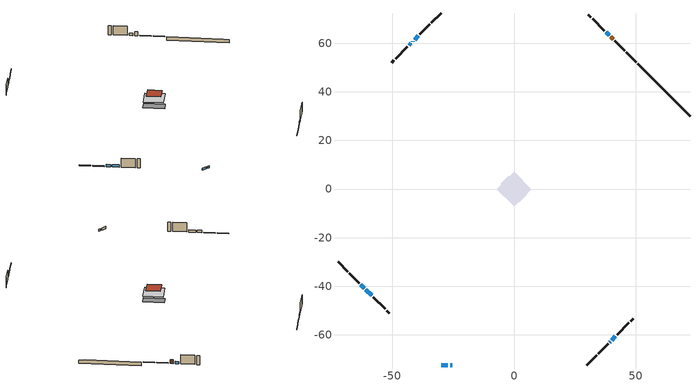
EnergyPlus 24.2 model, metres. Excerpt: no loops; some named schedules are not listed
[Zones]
conditioned space
 floor adiabatic (AdiabaticFloorConstruction): -7.03,0 0,7.03 7.03,0 0,-7.03 z3.36
 floor foundation (Slab1 construction): -5.39,2.08 -2.08,5.39 5.39,-2.08 2.08,-5.39 z-1
 wall outside (RimJoist1 construction): 30,-72.43 34.04,-68.39 / -72.43,-30 -68.39,-34.04 / -30,72.43 -34.04,68.39 / 50.22,52.21 46.18,56.25 z0.92:1.22
 wall outside (RimJoist2 construction): 34.7,-67.73 38.74,-63.69 / -67.73,-34.7 -63.69,-38.74 / -34.7,67.73 -38.74,63.69 / 45.52,56.91 41.48,60.95 z0.92:1.22
 wall outside (AdiabaticWallConstruction 1): 40.82,61.61 39.78,62.65 z0.92:2.95
 wall outside (AdiabaticWallConstruction): 39.12,63.31 37.88,64.55 / -39.4,63.03 -40.93,61.5 / -63.03,-39.4 -61.57,-40.86 / -41.58,60.84 -41.76,60.67 / 39.4,-63.03 39.57,-62.86 / -42.42,60.01 -43.18,59.24 / 40.23,-62.2 41.76,-60.67 / -60.91,-41.52 -58.61,-43.81 / -30,-72.43 -27.2,-72.43 / -26.27,-72.43 -25.37,-72.43 z0.92:2.14
 wall outside (Wall1 construction): 42.42,-60.01 47.32,-55.11 / -57.96,-44.47 -53.06,-49.37 / -43.84,58.59 -48.74,53.69 / 37.22,65.21 32.32,70.11 z0.92:5.8
 wall outside (Wall3 construction): 47.98,-54.45 48.98,-53.45 / -52.4,-50.03 -51.39,-51.03 / -49.4,53.03 -50.4,52.02 / 31.66,70.77 30.66,71.77 z0.92:5.8
 wall foundation (FoundationWall1 construction): 50.87,51.55,-1 50.87,51.55,0.92 70.27,32.16,0.92 70.27,32.16,0.72 72.43,30,0.72 72.43,30,-1
 window (WindowConstruction): 39.12,63.31 37.88,64.55 z0.92:2.14
 window (WindowConstruction 4): -39.4,63.03 -40.93,61.5 z0.92:2.14
 window (WindowConstruction 5): -63.03,-39.4 -61.57,-40.86 z0.92:2.14
 window (WindowConstruction 8): -41.59,60.84 -41.76,60.67 z0.92:2.14
 window (WindowConstruction 9): 39.4,-63.03 39.57,-62.86 z0.92:2.14
 window (WindowConstruction 1): -42.42,60.01 -43.18,59.24 z0.92:2.14
 window (WindowConstruction 2): 40.23,-62.2 41.76,-60.67 z0.92:2.14
 window (WindowConstruction 3): -60.91,-41.52 -58.61,-43.81 z0.92:2.14
 window (WindowConstruction 6): -30,-72.43 -27.2,-72.43 z0.92:2.14
 window (WindowConstruction 7): -26.27,-72.43 -25.37,-72.43 z0.92:2.14
 door (Door): 40.82,61.61 39.78,62.65 z0.92:2.95
 ceiling adiabatic (AdiabaticFloorConstruction): 0,-7.03 7.03,0 0,7.03 -7.03,0 z3.36
 roof outside (Roof1 construction): 0,4.97 -4.97,0 0,-4.97 4.97,0 z5.8
[Building]
Building 1: Terrain=Suburbs
[Site:Location]
Quebec Intl AP_QC: Latitude {deg}=46.8; Longitude {deg}=-71.38; Time Zone {hr}=-5; Elevation {m}=74; Keep Site Location Information=Yes
[Site:GroundTemperature:Shallow]
0.0108218, -2.24938, -2.43038, -1.3578, 2.94801, 7.23376, 10.9493, 13.303, 13.5029, 11.5886, 7.96783, 3.81355
[Site:WaterMainsTemperature]
Calculation Method=Schedule; Temperature Schedule=mains temperature schedule
[Material] Roughness=Rough; Thermal Absorptance=0.9
Name | Thickness {m} | Conductivity {W/m-K} | Density {kg/m3} | Specific Heat {J/kg-K} | Solar Absorptance | Visible Absorptance
asphalt or fiberglass shingles | 0.00635 | 0.162714 | 1121.4 | 1465.45 | 0.4 | 0.4
concrete 4.0 in. | 0.1016 | 1.803125 | 2242.8 | 837.4 | 0.7 | 0.7
concrete 8.0 in. | 0.2032 | 1.803125 | 2242.8 | 837.4 | 0.7 | 0.7
door material | 0.04445 | 0.053851 | 512.64 | 1214.23 | 0.7 | 0.7
floor covering | 0.0127 | 0.0433444 | 54.468 | 1339.84 | 0.6 | 0.6
floor rigid ins; wall rigid ins | 0.512978 | 0.029427 | 32.04 | 1214.23 | 0.7 | 0.7
floor stud and cavity | 0.1397 | 1.75129 | 37.0049 | 1207.88 | 0.7 | 0.7
furniture material conditioned space 1 | 0.1524 | 0.115458 | 640.8 | 1214.23 | 0.6 | 0.6
gypsum board | 0.0127 | 0.160291 | 801 | 837.4 | 0.6 | 0.6
osb sheathing 0.5 in. | 0.0127 | 0.115458 | 512.64 | 1214.23 | 0.7 | 0.7
osb sheathing 0.75 in. | 0.01905 | 0.115458 | 512.64 | 1214.23 | 0.7 | 0.7
rim joist stud and cavity | 0.0508 | 0.177588 | 50.32683 | 1063.81 | 0.6 | 0.6
rim joist stud and cavity 1 | 0.0508 | 0.648972 | 50.32683 | 1063.81 | 0.6 | 0.6
roof rigid ins | 0.051816 | 0.029427 | 32.04 | 1214.23 | 0.7 | 0.7
roof stud and cavity | 0.2032 | 0.177283 | 78.34581 | 1123.46 | 0.7 | 0.7
wall stud and cavity | 0.1397 | 0.124747 | 139.0536 | 1170.24 | 0.7 | 0.7
wall stud and cavity 1 | 0.1397 | 0.640284 | 139.0536 | 1170.24 | 0.7 | 0.7
wall stud and cavity 2 | 0.0889 | 0.380278 | 52.3479 | 1209.89 | 0.7 | 0.7
wall stud and cavity 3 | 0.0889 | 0.391764 | 83.0341 | 1211.67 | 0.7 | 0.7
wood siding | 0.0254 | 0.102417 | 544.68 | 1172.36 | 0.4 | 0.4
wood siding 1; wood siding 2; wood siding 3 | 0.0254 | 0.102417 | 544.68 | 1172.36 | 0.7 | 0.7
[WindowMaterial:SimpleGlazingSystem]
Name | U-Factor {W/m2-K} | Solar Heat Gain Coefficient
WindowMaterial | 2.78052 | 0.57
WindowMaterial 1 | 2.78279 | 0.58
WindowMaterial 2 | 2.79244 | 0.64
WindowMaterial 3 | 2.7913 | 0.64
WindowMaterial 4 | 6.53197 | 0.8
WindowMaterial 5 | 6.648938 | 0.77
WindowMaterial 6 | 3.30346 | 0.56
[Construction]
AdiabaticFloorConstruction: floor stud and cavity, floor rigid ins, osb sheathing 0.75 in., floor covering
AdiabaticWallConstruction: wood siding 2, wall rigid ins, wall stud and cavity 2, gypsum board
AdiabaticWallConstruction 1: wood siding 3, wall rigid ins, wall stud and cavity 2, gypsum board
Door: door material
FoundationWall1 construction: concrete 8.0 in.
furniture construction conditioned space 1: furniture material conditioned space 1
PartitionWallConstruction: gypsum board, wall stud and cavity 3, gypsum board
RimJoist1 construction: wood siding 1, rim joist stud and cavity
RimJoist2 construction: wood siding 1, rim joist stud and cavity 1
Roof1 construction: asphalt or fiberglass shingles, roof rigid ins, osb sheathing 0.75 in., roof stud and cavity, gypsum board
Slab1 construction: concrete 4.0 in.
Wall1 construction: wood siding, osb sheathing 0.5 in., wall stud and cavity, gypsum board
Wall3 construction: wood siding, osb sheathing 0.5 in., wall stud and cavity 1, gypsum board
WindowConstruction: WindowMaterial
WindowConstruction 1; WindowConstruction 2; WindowConstruction 3: WindowMaterial 1
WindowConstruction 4: WindowMaterial 2
WindowConstruction 5: WindowMaterial 3
WindowConstruction 6: WindowMaterial 4
WindowConstruction 7: WindowMaterial 5
WindowConstruction 8; WindowConstruction 9: WindowMaterial 6
[Zone]
conditioned space: Multiplier=1; Volume {m3}=324; Part of Total Floor Area=Yes
[Space]
conditioned space 1: Zone=conditioned space; Volume {m3}=324
[SurfaceProperty:ExposedFoundationPerimeter]
Slab1: Exposed Perimeter Calculation Method=TotalExposedPerimeter; Total Exposed Perimeter {m}=30.481
[InternalMass] Zone or ZoneList=conditioned space; Space or SpaceList=conditioned space 1
Name | Construction | Surface Area {m2}
furniture mass conditioned space 1 | furniture construction conditioned space 1 | 59.2878
partition wall mass | PartitionWallConstruction | 148.22
[Lights]
interior lighting: Zone or ZoneList or Space or SpaceList=conditioned space 1; Schedule=interior lighting schedule; Design Level Calculation Method=LightingLevel; Lighting Level {W}=343.2; Return Air Fraction=0; Fraction Radiant=0.6; Fraction Visible=0.2; Fraction Replaceable=1
[People]
occupants: Zone or ZoneList or Space or SpaceList=conditioned space 1; Number of People Schedule=occupants schedule; Number of People Calculation Method=People; Number of People=3; Fraction Radiant=0.314171; Sensible Heat Fraction=0.56303; Activity Level Schedule=occupants activity schedule; Carbon Dioxide Generation Rate {m3/s-W}=0; Enable ASHRAE 55 Comfort Warnings=No; Mean Radiant Temperature Calculation Type=EnclosureAveraged
[ElectricEquipment] Zone or ZoneList or Space or SpaceList=conditioned space 1; Design Level Calculation Method=EquipmentLevel
Name | Schedule | Design Level {W} | Fraction Latent | Fraction Radiant | Fraction Lost
clothes dryer | clothes dryer schedule | 140.772 | 0.015 | 0.081 | 0.85
clothes washer | clothes washer schedule | 32.1985 | 0.03 | 0.162 | 0.7
cooking range | cooking range schedule | 215.147 | 0.08 | 0.432 | 0.2
dishwasher | dishwasher schedule | 66.8632 | 0.3 | 0.18 | 0.4
fridge | fridge schedule | 72.9452 | 0 | 0.6 | 0
mech vent house fan | mech vent house fan schedule | 0 | 0 | 0 | 1
mech vent house fan cfis | mech vent house fan cfis schedule | 0 | 0 | 0 | 0
mech vent range fan 0 | mech vent range fan 0 schedule | 57 | 0 | 0 | 1
misc plug loads | misc plug loads schedule | 494.7 | 0.045 | 0.513 | 0.1
whole house fan | Always On Discrete | 0 | 0 | 0 | 1
[OtherEquipment] Zone or ZoneList or Space or SpaceList=conditioned space 1; Design Level Calculation Method=EquipmentLevel
Name | Fuel Type | Schedule | Design Level {W} | Fraction Latent | Fraction Radiant | Fraction Lost
clothes dryer 1 | Electricity | clothes dryer schedule | 0 | 0.015 | 0.081 | 0.85
cooking range 1 | Electricity | cooking range schedule | 0 | 0.08 | 0.432 | 0.2
general water use latent | None | general water use schedule | 62.594 | 1 | 0 | 0
general water use sensible | None | general water use schedule | -61.6891 | 0 | 0.6 | 0
mech vent house fan latent load | None | Always On Discrete | 0 | 1 | 0 | 0
mech vent house fan sensible load | None | Always On Discrete | 0 | 0 | 0 | 0
water heater energy adjustment1 | Electricity | Always On Discrete | 0.01 | 0 | 0 | 1
[ZoneInfiltration:DesignFlowRate] Zone or ZoneList or Space or SpaceList=conditioned space 1; Schedule=Always On Discrete; Design Flow Rate Calculation Method=Flow/Zone; Design Flow Rate {m3/s}=0
infil flow; natural vent flow; whole house fan flow
[AvailabilityManager:Scheduled]
furnace airloop Availability Manager: Schedule=Always On Discrete
[Foundation:Kiva]
Foundation Kiva 1: Initial Indoor Air Temperature {C}=18; Wall Height Above Grade {m}=0.920008; Wall Depth Below Slab {m}=0.2032
[Foundation:Kiva:Settings]
Soil Conductivity {W/m-K}=0.849921; Soil Density {kg/m3}=1842.3; Soil Specific Heat {J/kg-K}=418.7; Ground Solar Absorptivity=0.9; Ground Thermal Absorptivity=0.9; Ground Surface Roughness {m}=0.03; Far-Field Width {m}=40; Deep-Ground Boundary Condition=ZeroFlux; Deep-Ground Depth {m}=40; Minimum Cell Dimension {m}=0.2; Maximum Cell Growth Coefficient=3; Simulation Timestep=Timestep
[Exterior:Lights]
exterior lighting: Schedule=exterior lighting schedule; Design Level {W}=75.6
[EnergyManagementSystem:GlobalVariable]
furnace_airloop_Fan_RTF
infil_program_Qfan
infil_program_Qinf
natural_vent_program_Qnv
natural_vent_program_Qwhf
[EnergyManagementSystem:Sensor]
Name | Output:Variable or Output:Meter Index Key | Output:Variable or Output:Meter
airflow_gain | infil flow | Infiltration Sensible Heat Gain Energy
airflow_gain_1 | natural vent flow | Infiltration Sensible Heat Gain Energy
airflow_gain_2 | whole house fan flow | Infiltration Sensible Heat Gain Energy
airflow_loss | infil flow | Infiltration Sensible Heat Loss Energy
airflow_loss_1 | natural vent flow | Infiltration Sensible Heat Loss Energy
airflow_loss_2 | whole house fan flow | Infiltration Sensible Heat Loss Energy
clg_load_cond |  | Cooling:EnergyTransfer:Zone:CONDITIONED SPACE
clg_sp_s; clg_sp_s_1 | cooling setpoint | Schedule Value
clothes_dryer_exhaust_0_sch_s | clothes dryer exhaust 0 schedule | Schedule Value
cool_season | cooling season schedule | Schedule Value
htg_load_cond |  | Heating:EnergyTransfer:Zone:CONDITIONED SPACE
htg_sp_s; htg_sp_s_1 | heating setpoint | Schedule Value
ig_ee_conv | clothes dryer | Electric Equipment Convective Heating Energy
ig_ee_conv_2 | cooking range | Electric Equipment Convective Heating Energy
ig_ee_conv_4 | fridge | Electric Equipment Convective Heating Energy
ig_ee_conv_5 | misc plug loads | Electric Equipment Convective Heating Energy
ig_ee_conv_6 | whole house fan | Electric Equipment Convective Heating Energy
ig_ee_rad | clothes dryer | Electric Equipment Radiant Heating Energy
ig_ee_rad_2 | cooking range | Electric Equipment Radiant Heating Energy
ig_ee_rad_4 | fridge | Electric Equipment Radiant Heating Energy
ig_ee_rad_5 | misc plug loads | Electric Equipment Radiant Heating Energy
ig_ee_rad_6 | whole house fan | Electric Equipment Radiant Heating Energy
ig_lgt_conv | interior lighting | Lights Convective Heating Energy
ig_lgt_rad | interior lighting | Lights Radiant Heating Energy
ig_lgt_vis | interior lighting | Lights Visible Radiation Heating Energy
ig_oe_conv | clothes dryer 1 | Other Equipment Convective Heating Energy
ig_oe_conv_1 | cooking range 1 | Other Equipment Convective Heating Energy
ig_oe_conv_2 | general water use latent | Other Equipment Convective Heating Energy
ig_oe_conv_3 | general water use sensible | Other Equipment Convective Heating Energy
ig_oe_conv_4 | water heater energy adjustment1 | Other Equipment Convective Heating Energy
ig_oe_rad | clothes dryer 1 | Other Equipment Radiant Heating Energy
ig_oe_rad_1 | cooking range 1 | Other Equipment Radiant Heating Energy
ig_oe_rad_2 | general water use latent | Other Equipment Radiant Heating Energy
ig_oe_rad_3 | general water use sensible | Other Equipment Radiant Heating Energy
ig_oe_rad_4 | water heater energy adjustment1 | Other Equipment Radiant Heating Energy
ig_ppl_conv | occupants | People Convective Heating Energy
ig_ppl_rad | occupants | People Radiant Heating Energy
im_conv | furniture mass conditioned space 1 | Surface Inside Face Convection Heat Gain Energy
im_conv_1 | partition wall mass | Surface Inside Face Convection Heat Gain Energy
im_ig | furniture mass conditioned space 1 | Surface Inside Face Internal Gains Radiation Heat Gain Energy
im_ig_1 | partition wall mass | Surface Inside Face Internal Gains Radiation Heat Gain Energy
im_lgt | furniture mass conditioned space 1 | Surface Inside Face Lights Radiation Heat Gain Energy
im_lgt_1 | partition wall mass | Surface Inside Face Lights Radiation Heat Gain Energy
im_sol | furniture mass conditioned space 1 | Surface Inside Face Solar Radiation Heat Gain Energy
im_sol_1 | partition wall mass | Surface Inside Face Solar Radiation Heat Gain Energy
im_surf | furniture mass conditioned space 1 | Surface Inside Face Net Surface Thermal Radiation Heat Gain Energy
im_surf_1 | partition wall mass | Surface Inside Face Net Surface Thermal Radiation Heat Gain Energy
mech_vent_range_fan_0_sch_s | mech vent range fan 0 schedule | Schedule Value
mv_conv | mech vent house fan | Electric Equipment Convective Heating Energy
mv_conv_1 | mech vent house fan cfis | Electric Equipment Convective Heating Energy
mv_conv_2 | mech vent range fan 0 | Electric Equipment Convective Heating Energy
mv_conv_3 | mech vent house fan latent load | Other Equipment Convective Heating Energy
mv_conv_4 | mech vent house fan sensible load | Other Equipment Convective Heating Energy
mv_rad | mech vent house fan | Electric Equipment Radiant Heating Energy
mv_rad_1 | mech vent house fan cfis | Electric Equipment Radiant Heating Energy
mv_rad_2 | mech vent range fan 0 | Electric Equipment Radiant Heating Energy
mv_rad_3 | mech vent house fan latent load | Other Equipment Radiant Heating Energy
mv_rad_4 | mech vent house fan sensible load | Other Equipment Radiant Heating Energy
natural_vent_s | natural vent schedule | Schedule Value
out_pb_s |  | Site Outdoor Air Barometric Pressure
out_wt_s |  | Site Outdoor Air Humidity Ratio
site_vw_s |  | Site Wind Speed
ss_back_out | Window1 | Surface Window Shortwave from Zone Back Out Window Heat Transfer Rate
ss_back_out_1 | Window10 | Surface Window Shortwave from Zone Back Out Window Heat Transfer Rate
ss_back_out_2 | Window12 | Surface Window Shortwave from Zone Back Out Window Heat Transfer Rate
ss_back_out_3 | Window13 | Surface Window Shortwave from Zone Back Out Window Heat Transfer Rate
ss_back_out_4 | Window14 | Surface Window Shortwave from Zone Back Out Window Heat Transfer Rate
ss_back_out_5 | Window2 | Surface Window Shortwave from Zone Back Out Window Heat Transfer Rate
ss_back_out_6 | Window3 | Surface Window Shortwave from Zone Back Out Window Heat Transfer Rate
ss_back_out_7 | Window4 | Surface Window Shortwave from Zone Back Out Window Heat Transfer Rate
ss_back_out_8 | Window7 | Surface Window Shortwave from Zone Back Out Window Heat Transfer Rate
ss_back_out_9 | Window8 | Surface Window Shortwave from Zone Back Out Window Heat Transfer Rate
ss_conv | Door1 | Surface Inside Face Convection Heat Gain Energy
ss_conv_1 | Window1 | Surface Inside Face Convection Heat Gain Energy
ss_conv_10 | Window8 | Surface Inside Face Convection Heat Gain Energy
ss_conv_2 | Window10 | Surface Inside Face Convection Heat Gain Energy
ss_conv_3 | Window12 | Surface Inside Face Convection Heat Gain Energy
ss_conv_4 | Window13 | Surface Inside Face Convection Heat Gain Energy
ss_conv_5 | Window14 | Surface Inside Face Convection Heat Gain Energy
ss_conv_6 | Window2 | Surface Inside Face Convection Heat Gain Energy
ss_conv_7 | Window3 | Surface Inside Face Convection Heat Gain Energy
ss_conv_8 | Window4 | Surface Inside Face Convection Heat Gain Energy
ss_conv_9 | Window7 | Surface Inside Face Convection Heat Gain Energy
ss_ig | Door1 | Surface Inside Face Internal Gains Radiation Heat Gain Energy
ss_ig_1 | Window1 | Surface Inside Face Internal Gains Radiation Heat Gain Energy
ss_ig_10 | Window8 | Surface Inside Face Internal Gains Radiation Heat Gain Energy
ss_ig_2 | Window10 | Surface Inside Face Internal Gains Radiation Heat Gain Energy
ss_ig_3 | Window12 | Surface Inside Face Internal Gains Radiation Heat Gain Energy
ss_ig_4 | Window13 | Surface Inside Face Internal Gains Radiation Heat Gain Energy
ss_ig_5 | Window14 | Surface Inside Face Internal Gains Radiation Heat Gain Energy
ss_ig_6 | Window2 | Surface Inside Face Internal Gains Radiation Heat Gain Energy
ss_ig_7 | Window3 | Surface Inside Face Internal Gains Radiation Heat Gain Energy
ss_ig_8 | Window4 | Surface Inside Face Internal Gains Radiation Heat Gain Energy
ss_ig_9 | Window7 | Surface Inside Face Internal Gains Radiation Heat Gain Energy
ss_lgt | Door1 | Surface Inside Face Lights Radiation Heat Gain Energy
ss_sol | Door1 | Surface Inside Face Solar Radiation Heat Gain Energy
ss_surf | Door1 | Surface Inside Face Net Surface Thermal Radiation Heat Gain Energy
ss_surf_1 | Window1 | Surface Inside Face Net Surface Thermal Radiation Heat Gain Energy
ss_surf_10 | Window8 | Surface Inside Face Net Surface Thermal Radiation Heat Gain Energy
ss_surf_2 | Window10 | Surface Inside Face Net Surface Thermal Radiation Heat Gain Energy
ss_surf_3 | Window12 | Surface Inside Face Net Surface Thermal Radiation Heat Gain Energy
ss_surf_4 | Window13 | Surface Inside Face Net Surface Thermal Radiation Heat Gain Energy
ss_surf_5 | Window14 | Surface Inside Face Net Surface Thermal Radiation Heat Gain Energy
ss_surf_6 | Window2 | Surface Inside Face Net Surface Thermal Radiation Heat Gain Energy
ss_surf_7 | Window3 | Surface Inside Face Net Surface Thermal Radiation Heat Gain Energy
ss_surf_8 | Window4 | Surface Inside Face Net Surface Thermal Radiation Heat Gain Energy
ss_surf_9 | Window7 | Surface Inside Face Net Surface Thermal Radiation Heat Gain Energy
ss_trans_in | Window1 | Surface Window Transmitted Solar Radiation Rate
ss_trans_in_1 | Window10 | Surface Window Transmitted Solar Radiation Rate
ss_trans_in_2 | Window12 | Surface Window Transmitted Solar Radiation Rate
ss_trans_in_3 | Window13 | Surface Window Transmitted Solar Radiation Rate
ss_trans_in_4 | Window14 | Surface Window Transmitted Solar Radiation Rate
ss_trans_in_5 | Window2 | Surface Window Transmitted Solar Radiation Rate
ss_trans_in_6 | Window3 | Surface Window Transmitted Solar Radiation Rate
ss_trans_in_7 | Window4 | Surface Window Transmitted Solar Radiation Rate
ss_trans_in_8 | Window7 | Surface Window Transmitted Solar Radiation Rate
ss_trans_in_9 | Window8 | Surface Window Transmitted Solar Radiation Rate
ss_trans_out | Window1 | Surface Inside Face Initial Transmitted Diffuse Transmitted Out Window Solar Radiation Rate
ss_trans_out_1 | Window10 | Surface Inside Face Initial Transmitted Diffuse Transmitted Out Window Solar Radiation Rate
ss_trans_out_2 | Window12 | Surface Inside Face Initial Transmitted Diffuse Transmitted Out Window Solar Radiation Rate
ss_trans_out_3 | Window13 | Surface Inside Face Initial Transmitted Diffuse Transmitted Out Window Solar Radiation Rate
ss_trans_out_4 | Window14 | Surface Inside Face Initial Transmitted Diffuse Transmitted Out Window Solar Radiation Rate
ss_trans_out_5 | Window2 | Surface Inside Face Initial Transmitted Diffuse Transmitted Out Window Solar Radiation Rate
ss_trans_out_6 | Window3 | Surface Inside Face Initial Transmitted Diffuse Transmitted Out Window Solar Radiation Rate
ss_trans_out_7 | Window4 | Surface Inside Face Initial Transmitted Diffuse Transmitted Out Window Solar Radiation Rate
ss_trans_out_8 | Window7 | Surface Inside Face Initial Transmitted Diffuse Transmitted Out Window Solar Radiation Rate
ss_trans_out_9 | Window8 | Surface Inside Face Initial Transmitted Diffuse Transmitted Out Window Solar Radiation Rate
s_conv | FoundationWall1 | Surface Inside Face Convection Heat Gain Energy
s_conv_1 | inferred conditioned ceiling | Surface Inside Face Convection Heat Gain Energy
s_conv_10 | RimJoist2:45 | Surface Inside Face Convection Heat Gain Energy
s_conv_11 | Roof1 | Surface Inside Face Convection Heat Gain Energy
s_conv_12 | Slab1 | Surface Inside Face Convection Heat Gain Energy
s_conv_13 | Wall1:135 | Surface Inside Face Convection Heat Gain Energy
s_conv_14 | Wall1:225 | Surface Inside Face Convection Heat Gain Energy
s_conv_15 | Wall1:315 | Surface Inside Face Convection Heat Gain Energy
s_conv_16 | Wall1:45 | Surface Inside Face Convection Heat Gain Energy
s_conv_17 | Wall3:135 | Surface Inside Face Convection Heat Gain Energy
s_conv_18 | Wall3:225 | Surface Inside Face Convection Heat Gain Energy
s_conv_19 | Wall3:315 | Surface Inside Face Convection Heat Gain Energy
s_conv_2 | inferred conditioned floor | Surface Inside Face Convection Heat Gain Energy
s_conv_20 | Wall3:45 | Surface Inside Face Convection Heat Gain Energy
s_conv_3 | RimJoist1:135 | Surface Inside Face Convection Heat Gain Energy
s_conv_4 | RimJoist1:225 | Surface Inside Face Convection Heat Gain Energy
s_conv_5 | RimJoist1:315 | Surface Inside Face Convection Heat Gain Energy
s_conv_6 | RimJoist1:45 | Surface Inside Face Convection Heat Gain Energy
s_conv_7 | RimJoist2:135 | Surface Inside Face Convection Heat Gain Energy
s_conv_8 | RimJoist2:225 | Surface Inside Face Convection Heat Gain Energy
s_conv_9 | RimJoist2:315 | Surface Inside Face Convection Heat Gain Energy
s_ig | FoundationWall1 | Surface Inside Face Internal Gains Radiation Heat Gain Energy
s_ig_1 | inferred conditioned ceiling | Surface Inside Face Internal Gains Radiation Heat Gain Energy
s_ig_10 | RimJoist2:45 | Surface Inside Face Internal Gains Radiation Heat Gain Energy
s_ig_11 | Roof1 | Surface Inside Face Internal Gains Radiation Heat Gain Energy
s_ig_12 | Slab1 | Surface Inside Face Internal Gains Radiation Heat Gain Energy
s_ig_13 | Wall1:135 | Surface Inside Face Internal Gains Radiation Heat Gain Energy
s_ig_14 | Wall1:225 | Surface Inside Face Internal Gains Radiation Heat Gain Energy
s_ig_15 | Wall1:315 | Surface Inside Face Internal Gains Radiation Heat Gain Energy
s_ig_16 | Wall1:45 | Surface Inside Face Internal Gains Radiation Heat Gain Energy
s_ig_17 | Wall3:135 | Surface Inside Face Internal Gains Radiation Heat Gain Energy
s_ig_18 | Wall3:225 | Surface Inside Face Internal Gains Radiation Heat Gain Energy
s_ig_19 | Wall3:315 | Surface Inside Face Internal Gains Radiation Heat Gain Energy
s_ig_2 | inferred conditioned floor | Surface Inside Face Internal Gains Radiation Heat Gain Energy
s_ig_20 | Wall3:45 | Surface Inside Face Internal Gains Radiation Heat Gain Energy
s_ig_3 | RimJoist1:135 | Surface Inside Face Internal Gains Radiation Heat Gain Energy
s_ig_4 | RimJoist1:225 | Surface Inside Face Internal Gains Radiation Heat Gain Energy
s_ig_5 | RimJoist1:315 | Surface Inside Face Internal Gains Radiation Heat Gain Energy
s_ig_6 | RimJoist1:45 | Surface Inside Face Internal Gains Radiation Heat Gain Energy
s_ig_7 | RimJoist2:135 | Surface Inside Face Internal Gains Radiation Heat Gain Energy
s_ig_8 | RimJoist2:225 | Surface Inside Face Internal Gains Radiation Heat Gain Energy
s_ig_9 | RimJoist2:315 | Surface Inside Face Internal Gains Radiation Heat Gain Energy
s_lgt | FoundationWall1 | Surface Inside Face Lights Radiation Heat Gain Energy
s_lgt_1 | inferred conditioned ceiling | Surface Inside Face Lights Radiation Heat Gain Energy
s_lgt_10 | RimJoist2:45 | Surface Inside Face Lights Radiation Heat Gain Energy
s_lgt_11 | Roof1 | Surface Inside Face Lights Radiation Heat Gain Energy
s_lgt_12 | Slab1 | Surface Inside Face Lights Radiation Heat Gain Energy
s_lgt_13 | Wall1:135 | Surface Inside Face Lights Radiation Heat Gain Energy
s_lgt_14 | Wall1:225 | Surface Inside Face Lights Radiation Heat Gain Energy
s_lgt_15 | Wall1:315 | Surface Inside Face Lights Radiation Heat Gain Energy
s_lgt_16 | Wall1:45 | Surface Inside Face Lights Radiation Heat Gain Energy
s_lgt_17 | Wall3:135 | Surface Inside Face Lights Radiation Heat Gain Energy
s_lgt_18 | Wall3:225 | Surface Inside Face Lights Radiation Heat Gain Energy
s_lgt_19 | Wall3:315 | Surface Inside Face Lights Radiation Heat Gain Energy
s_lgt_2 | inferred conditioned floor | Surface Inside Face Lights Radiation Heat Gain Energy
s_lgt_20 | Wall3:45 | Surface Inside Face Lights Radiation Heat Gain Energy
s_lgt_3 | RimJoist1:135 | Surface Inside Face Lights Radiation Heat Gain Energy
s_lgt_4 | RimJoist1:225 | Surface Inside Face Lights Radiation Heat Gain Energy
s_lgt_5 | RimJoist1:315 | Surface Inside Face Lights Radiation Heat Gain Energy
s_lgt_6 | RimJoist1:45 | Surface Inside Face Lights Radiation Heat Gain Energy
s_lgt_7 | RimJoist2:135 | Surface Inside Face Lights Radiation Heat Gain Energy
s_lgt_8 | RimJoist2:225 | Surface Inside Face Lights Radiation Heat Gain Energy
s_lgt_9 | RimJoist2:315 | Surface Inside Face Lights Radiation Heat Gain Energy
s_sol | FoundationWall1 | Surface Inside Face Solar Radiation Heat Gain Energy
s_sol_1 | inferred conditioned ceiling | Surface Inside Face Solar Radiation Heat Gain Energy
s_sol_10 | RimJoist2:45 | Surface Inside Face Solar Radiation Heat Gain Energy
s_sol_11 | Roof1 | Surface Inside Face Solar Radiation Heat Gain Energy
s_sol_12 | Slab1 | Surface Inside Face Solar Radiation Heat Gain Energy
s_sol_13 | Wall1:135 | Surface Inside Face Solar Radiation Heat Gain Energy
s_sol_14 | Wall1:225 | Surface Inside Face Solar Radiation Heat Gain Energy
s_sol_15 | Wall1:315 | Surface Inside Face Solar Radiation Heat Gain Energy
s_sol_16 | Wall1:45 | Surface Inside Face Solar Radiation Heat Gain Energy
s_sol_17 | Wall3:135 | Surface Inside Face Solar Radiation Heat Gain Energy
s_sol_18 | Wall3:225 | Surface Inside Face Solar Radiation Heat Gain Energy
